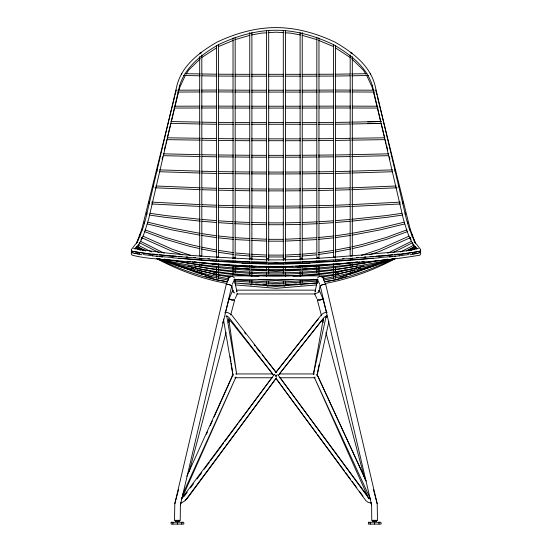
<?xml version="1.0" encoding="UTF-8"?>
<svg xmlns="http://www.w3.org/2000/svg" width="552" height="552" viewBox="0 0 552 552"><rect width="100%" height="100%" fill="white"/><g stroke="black" fill="none" stroke-linecap="round" stroke-linejoin="round"><path stroke-width="0.83" d="M333.408 268.03L333.429 263.918M181.663 74.541L181.787 73.616M174.798 503.734L174.522 520.591L180.235 520.591L180.394 504.873L231.819 285.708L229.087 284.535L226.23 284.535L174.798 503.734L178.544 489.576M175.978 521.502L176.191 520.184M373.221 521.502L373.442 520.184M313.453 374.173L323.299 318.718L323.61 319.884L323.161 319.532M317.172 374.96L319.008 364.865M317.566 279.443L315.04 292.049L315.599 290.704M318.849 292.049L320.195 285.329M230.702 314.978L234.676 299.971L231.819 299.991L229.08 298.832L232.475 290.828L233.406 290.366M313.481 374.18L326.267 315.703M317.02 375.802L328.888 321.499M175.702 520.184L175.398 521.502L179.359 521.502L179.055 520.184M372.945 520.184L372.641 521.502L376.602 521.502L376.298 520.184M162.067 159.204L162.681 156.706M164.317 150.027L165.545 145.024M165.959 143.354L166.773 140.015M167.594 136.675L170.865 123.331L200.348 123.993M171.279 121.661L174.549 108.309M174.956 106.639L178.641 91.618M179.055 89.948L179.662 87.451L179.51 88.003L185.279 75.507M174.66 96.628L143.879 220.952L141.478 230.115L136.572 243.032M175.074 94.958L176.316 89.948M222.684 322.989L223.125 321.319M225.547 312.163L229.08 298.832L231.819 299.991L234.676 299.991M180.394 504.873L181.056 502.375M182.381 497.38L183.264 494.047M189.219 471.56L226.072 332.47M228.714 322.478L229.377 319.981M144.072 223.18L144.638 221.421M172.962 522.268L172.962 524.096M370.206 522.268L370.206 524.096M140.926 239.872L141.912 237.505M138.069 246.544L139.621 243.032M132.245 251.643L131.272 253.823L132.038 255.141C148.895 259.543 166.745 259.081 183.982 261.4C217.453 263.939 250.953 267.237 284.57 266.692C329.71 264.263 375.443 262.78 419.962 255.141L420.727 253.823L419.755 251.643M206.4 434.286L207.448 431.933M210.243 425.647L212.341 420.934M214.093 417.008L232.62 375.381L186.817 476.335M182.146 497.897L235.994 376.94L182.374 495.109M232.295 284.259L234.862 278.76M235.152 298.542L237.401 293.733M181.794 524.096L181.794 522.268M379.038 524.096L379.038 522.268M318.594 290.366L319.525 290.828L318.925 291.932L317.138 293.043M141.76 230.584L142.651 228.963M200.217 272.467L199.686 273.392L199.686 271.674M201.28 274.316L201.818 272.75M233.034 258.55L233.565 257.632L234.635 257.632L235.166 258.55M249.766 258.985L250.297 258.06L251.367 258.06L251.898 258.985L251.367 259.909M251.898 283.963L251.367 284.887L250.297 284.887M266.561 259.392L267.092 258.467L268.162 258.467L268.693 259.392M283.307 259.392L283.838 258.467L284.908 258.467L285.439 259.392M268.693 285.073L268.162 285.998L267.092 285.998L266.561 285.073L266.561 281.541M316.834 258.55L317.365 257.632L318.435 257.632L318.966 258.55M419.962 250.939L420.727 249.621L414.752 242.017L415.518 243.287L413.655 239.72L408.749 227.203L406.348 218.896L374.911 84.953C369.605 64.901 352.017 52.06 335.009 42.111C316.503 33.424 296.576 27.614 276 27.6C255.424 27.614 235.497 33.424 216.991 42.111C199.983 52.06 182.395 64.901 177.088 84.953L145.652 218.896L143.251 227.203L138.345 239.72L136.482 243.287L137.248 242.017L131.272 249.621L132.038 250.939M232.116 375.85L232.903 374.504M201.818 259.054L201.28 259.916L200.217 259.916L199.686 258.108M218.557 260.461L218.026 261.324L216.957 261.324L216.425 260.461L216.425 258.764M251.898 262.642L251.367 263.504L250.297 263.504L249.766 261.317M268.162 264.056L268.693 263.194M186.121 74.147L188.646 70.09L200.369 58.65M187.349 492.094L184.285 496.241L182.229 497.49M190.419 487.94L193.49 483.793M197.071 478.95L201.673 472.726M204.226 469.262L209.346 462.348M210.367 460.961L223.663 442.98M224.685 441.593L237.988 423.612M239.009 422.225L271.743 377.954M274.296 374.497L181.387 498.946M276.531 377.727L185.127 500.685L181.118 503.12M275.565 372.786L321.388 314.826L323.334 313.267L325.404 312.397L327.17 312.397M278.311 375.332L324.127 317.365L326.184 316.123L327.094 316.123M276.097 372.131L318.532 318.635M279.367 374.001L321.271 321.174L323.327 319.932M135.074 249.124C142.782 240.872 145.417 229.363 148.695 218.896L179.662 85.512L179.51 86.064C185.21 66.792 201.984 54.241 218.606 44.588C236.58 36.066 255.969 30.284 276 30.236C296.031 30.284 315.42 36.066 333.394 44.588C350.016 54.241 366.79 66.792 372.49 86.064L372.338 85.512L403.305 218.896C406.582 229.363 409.218 240.872 416.926 249.124M275.448 376.388L277.387 374.594M351.783 53.758L352.314 53.275L350.72 52.785M185.086 500.34L187.031 498.78L276.021 378.424L316.379 433.065M228.838 319.532L228.39 319.884L228.7 318.718L236.67 374.173L226.686 315.703M320.181 285.708L322.913 284.535L325.77 284.535L377.202 503.734L377.478 520.591L371.765 520.591L371.606 504.873L320.181 285.688L322.92 284.549L325.777 284.549L322.382 276.545L321.45 276.083L319.525 276.545L317.738 277.649M201.687 57.587L216.487 47.907M406.603 250.946L415.663 246.275M395.273 258.633C373.359 270.363 349.464 279.022 325.004 283.493M400.497 251.981L414.055 245.04M406.52 250.746L414.807 246.502M387.732 253.223L411.185 241.459M393.031 252.547L412.703 242.68M418.444 248.303C401.877 252.754 384.282 252.23 367.322 254.562C334.077 257.101 300.812 260.399 267.43 259.854C222.808 257.404 177.544 256.004 133.556 248.303M409.039 236.139L379.41 249.373L361.429 255.341M410.598 237.574L379.41 251.505L369.605 254.762M409.253 250.47L416.318 247.344M395.115 258.571C372.434 268.893 348.947 278.132 324.176 281.789L335.823 279.781L346.946 276.338M218.606 46.527L233.392 40.365M369.129 266.775L339.797 277.456M411.199 250.277L416.76 248.131M394.507 258.557C371.551 267.582 347.622 274.413 323.341 278.774M362.802 263.697L364.382 263.097M354.888 268.679L356.475 268.079M224.705 312.805L227.548 312.397L231.564 314.826L276.442 372.772M226.61 316.613L227.686 316.206M377.037 264.567L354.888 272.854L335.823 277.87L323.341 280.085M406.955 229.846L386.214 237.505L361.491 244.667L351.672 246.834M407.838 231.467L386.993 239.175L362.008 246.44L352.1 248.628M393.997 258.626C369.688 266.719 344.779 273.958 319.18 276.297M335.823 273.012L345.359 269.859M335.823 274.993L340.591 273.412M234.945 39.716L249.877 35.307M358.158 268.741L360.615 268.024M394.273 258.543C317.669 281.72 234.331 281.72 157.727 258.543M336.651 264.767L339.97 263.835M363.885 265.829C340.867 272.757 316.917 275.413 292.967 276.262M354.888 269.693L335.823 274.71L321.678 277.221M393.424 258.702C316.682 277.504 235.318 277.504 158.576 258.702M418.975 252.499L420.624 252.098L420.624 250.256M404.098 222.208L378.789 228.286L351.631 233.399M404.644 223.974L379.217 230.08L351.969 235.2M315.213 293.498L316.496 293.195M350.037 247.192L335.188 250.125M350.451 248.993L335.485 251.947M355.709 266.14L357.344 265.788M411.792 252.678L419.258 251.257L419.258 253.106L416.767 253.575M387.718 259.109C359.49 264.235 330.91 267.251 302.296 269.19M413.448 254.21L415.111 253.892M251.505 34.997L261.255 33.161L266.989 32.782M354.888 266.319C303.048 276.78 248.952 276.78 197.112 266.319M322.506 277.456L324.176 277.145M331.662 275.758L333.325 275.455M412.834 253.927L416.974 253.168M376.029 260.868C310.238 274.254 241.762 274.254 175.971 260.868M418.423 251.608L399.275 254.382M317.517 279.809L276 282.362L234.483 279.809M317.517 281.12L276 283.673L234.483 281.12M316.682 284.935L276 288.323L235.318 284.935M349.982 233.662L335.092 235.835M350.278 235.469L335.092 237.677M317.517 265.712L304.842 266.864M319.18 265.457L320.843 265.195M322.506 264.939L324.176 264.677M398.979 254.589L412.586 252.478L412.586 254.327L410.032 254.72M316.682 267.975L315.019 268.231C264.636 271.757 213.948 267.962 164.282 259.109M318.435 252.664L333.512 250.373M318.621 254.5L333.801 252.202M408.659 254.541L399.027 255.838M401.863 213.327L386.759 215.501L351.603 219.316M402.698 215.052L386.759 217.343L351.603 221.166M354.888 262.262L357.427 261.91M353.232 262.469C302.047 269.404 249.952 269.404 198.768 262.469M359.966 261.889L315.019 265.822L295.513 266.278M361.657 261.683L364.196 261.365M378.962 256.321L392.658 254.741M394.369 254.548L399.503 253.954L399.503 255.797L394.369 256.39M389.236 256.984L392.658 256.59M318.414 237.539L333.429 236.001M318.414 239.389L333.429 237.85M373.207 258.184L352.162 259.999M379.086 257.605L395.749 256.149M333.567 220.793L319.146 221.745M335.285 220.655L349.885 219.454M333.567 222.642L319.146 223.588M335.285 222.504L349.885 221.304M398.44 254.451L334.802 259.771M300.875 254.265L285.087 255.079M302.544 254.127L315.916 253.044M300.184 256.176L285.156 256.921M301.854 256.038L316.089 254.879M342.454 258.722L344.11 258.591M297.204 267.437L300.598 267.182M283.631 270.59L276 271.163L268.369 270.59M285.329 270.459L300.598 269.314M350.472 260.13L318.318 262.497M356.585 257.611L358.276 257.487M364.196 257.066L365.886 256.949M370.109 256.645L373.497 256.404M376.029 256.225L379.41 255.983L379.41 257.832L335.823 261.096L319.18 261.717M318.607 260.937L333.946 259.833M280.243 285.108L271.757 285.108M285.329 284.763L288.724 284.528M292.967 284.239L296.355 284.011M268.631 32.672L276 32.175L283.369 32.672M317.455 221.849L302.172 222.477M317.455 223.698L302.172 224.326M301.599 261.958L317.759 260.999M301.378 263.518L317.476 262.559M400.338 202.129L351.645 204.613M400.338 203.978L351.645 206.462M292.967 279.595L276 280.513L259.033 279.595M300.916 238.54L285.122 239.257M302.579 238.45L316.744 237.712M300.916 240.382L285.122 241.107M302.579 240.299L316.744 239.561M396.122 185.996L351.617 187.818M396.978 187.804L351.617 189.667M349.947 204.682L335.637 205.22M349.947 206.531L335.637 207.062M283.466 239.327L268.534 239.327M283.466 241.176L268.534 241.176M317.517 261.779L302.296 262.076M392.5 169.878L351.907 171.175M392.5 171.727L351.907 173.024M349.906 187.873L335.423 188.308M349.906 189.722L335.423 190.157M333.96 205.275L318.815 205.654M333.96 207.117L318.815 207.497M300.474 222.532L285.246 222.863M300.474 224.381L285.246 224.712M300.75 261.986L284.57 262.497L251.25 261.986M285.412 264.028L300.536 263.545M388.546 153.835L351.576 154.684M388.546 155.685L351.576 156.526M335.706 171.589L350.203 171.224M335.706 173.438L350.203 173.066M283.438 255.121L268.562 255.121M283.493 256.963L268.507 256.963M351.652 122.144L381.059 121.53M351.652 123.993L381.059 123.372M292.967 266.34L276 266.733L259.033 266.34M367.825 121.826L381.135 121.53M367.825 123.676L381.135 123.372L384.406 136.675M349.947 138.324L335.478 138.614M351.652 138.29L384.889 137.786M349.947 140.173L335.478 140.456M351.652 140.139L384.992 139.635M349.947 122.178L335.478 122.427M349.947 124.021L335.478 124.269M316.807 188.701L302.379 188.915M318.497 188.667L333.732 188.342M316.807 190.55L302.379 190.764M318.497 190.509L333.732 190.192M349.989 73.975L335.609 74.209M351.645 73.947L366.907 73.671M349.989 75.824L335.609 76.052M351.645 75.79L368.605 75.493M335.499 154.981L349.885 154.712M335.499 156.823L349.885 156.561M300.226 205.993L285.149 206.144M301.916 205.965L317.124 205.682M300.226 207.842L285.149 207.994M301.916 207.814L317.124 207.531M311.625 261.406L313.322 261.379M277.697 262.476L274.303 262.476M285.329 262.352L300.598 262.103M283.631 263.704L268.369 263.704M285.329 263.677L309.927 263.283M316.938 171.844L302.441 172.01M318.649 171.817L334.001 171.624M316.938 173.687L302.441 173.852M318.649 173.666L334.001 173.466M316.738 138.773L302.282 138.862M318.442 138.759L333.774 138.628M316.738 140.622L302.282 140.712M318.442 140.608L333.774 140.477M316.793 155.153L302.344 155.278M318.497 155.14L333.794 154.995M316.793 157.003L302.344 157.127M318.497 156.989L333.794 156.844M283.562 222.877L268.438 222.877M283.562 224.726L268.438 224.726M317.29 90.155L302.041 90.217M318.994 90.142L333.47 90.052M335.167 90.045L350.492 90.1M317.29 92.005L302.041 92.067M318.994 91.991L333.47 91.901M335.167 91.894L350.492 91.942M283.659 189.032L268.341 189.032M285.363 189.025L300.681 188.929M283.659 190.882L268.341 190.882M285.363 190.868L300.681 190.771M177.785 90.211L199.852 90.107M201.508 90.1L216.832 90.045M177.668 92.06L199.852 91.956M201.508 91.942L216.832 91.894M317.055 74.285L302.641 74.327M318.739 74.278L333.919 74.216M317.055 76.135L302.641 76.176M318.739 76.128L333.919 76.059M317.29 106.184L302.041 106.219M318.994 106.177L333.47 106.129M335.167 106.122L350.61 106.15M317.29 108.033L302.041 108.061M318.994 108.026L333.47 107.978M335.167 107.971L350.61 107.999M283.645 155.353L268.355 155.353M285.349 155.347L300.647 155.285M283.645 157.196L268.355 157.196M285.349 157.189L300.647 157.134M283.673 172.086L268.327 172.086M285.384 172.079L300.736 172.017M283.673 173.935L268.327 173.935M285.384 173.928L300.736 173.859M283.486 206.151L268.513 206.151M283.486 208L268.513 208M174.77 106.212L199.72 106.156M201.39 106.15L216.832 106.122M173.908 108.061L199.72 107.999M201.39 107.999L216.832 107.971M201.28 52.785L199.686 53.275L200.217 53.758M370.213 73.616L370.337 74.541M249.359 74.327L234.945 74.285M251.077 74.327L266.547 74.327M268.265 74.327L283.735 74.327M285.453 74.327L300.923 74.327M249.359 76.176L234.945 76.135M251.077 76.176L266.547 76.176M268.265 76.176L283.735 76.176M285.453 76.176L300.923 76.176M249.959 90.217L234.71 90.155M251.643 90.217L266.761 90.217M268.438 90.217L283.562 90.217M285.239 90.217L300.357 90.217M249.959 92.067L234.71 92.005M251.643 92.067L266.761 92.067M268.438 92.067L283.562 92.067M285.239 92.067L300.357 92.067M249.959 106.219L234.71 106.184M251.643 106.219L266.761 106.219M268.438 106.219L283.562 106.219M285.239 106.219L300.357 106.219M249.959 108.061L234.71 108.033M251.643 108.061L266.761 108.061M268.438 108.061L283.562 108.061M285.239 108.061L300.357 108.061M168.463 121.468L168.463 123.317M383.536 121.468L383.536 123.317M216.522 122.427L202.053 122.178M218.226 122.427L233.558 122.427M235.262 122.427L249.718 122.427M251.415 122.427L266.678 122.427M268.369 122.427L283.631 122.427M285.322 122.427L300.585 122.427M302.282 122.427L316.738 122.427M318.442 122.427L333.774 122.427M216.522 124.269L202.053 124.021M218.226 124.269L233.558 124.269M235.262 124.269L249.718 124.269M251.415 124.269L266.678 124.269M268.369 124.269L283.631 124.269M285.322 124.269L300.585 124.269M302.282 124.269L316.738 124.269M318.442 124.269L333.774 124.269M164.551 137.765L164.551 139.615M387.449 137.765L387.449 139.615M249.718 138.862L235.262 138.773M251.415 138.862L266.678 138.862M268.369 138.862L283.631 138.862M285.322 138.862L300.585 138.862M249.718 140.712L235.262 140.622M251.415 140.712L266.678 140.712M268.369 140.712L283.631 140.712M285.322 140.712L300.585 140.712M200.217 256.045L201.28 256.045M350.72 256.045L351.783 256.045M216.957 257.011L218.026 257.011M333.974 257.011L335.043 257.011M232.199 275.862L319.801 275.862M233.917 279.671L318.083 279.671M301.702 284.887L300.633 284.887L300.102 283.963M236.78 290.145L315.22 290.145M236.78 293.954L315.22 293.954M225.858 316.123L227.824 316.572L228.825 317.365L273.695 375.312M235.669 373.945L272.571 373.945M279.415 373.945L314.433 373.945M234.807 377.754L272.571 377.754M279.415 377.754L315.289 377.754M371.11 503.12L367.867 502.244L365.921 500.685L275.979 378.424M352.279 106.156L377.23 106.212M352.279 107.999L378.092 108.061M218.53 106.129L233.006 106.177M218.53 107.978L233.006 108.026M266.851 206.144L251.774 205.993M266.851 207.994L251.774 207.842M216.391 74.209L202.011 73.975M218.081 74.216L233.261 74.278M216.391 76.052L202.011 75.824M218.081 76.059L233.261 76.128M352.148 90.107L374.215 90.211M352.148 91.956L374.332 92.06M249.656 155.278L235.207 155.153M251.353 155.285L266.65 155.347M249.656 157.127L235.207 157.003M251.353 157.134L266.65 157.189M249.559 172.01L235.062 171.844M251.263 172.017L266.616 172.079M249.559 173.852L235.062 173.687M251.263 173.859L266.616 173.928M218.53 90.052L233.006 90.142M218.53 91.901L233.006 91.991M249.621 188.915L235.193 188.701M251.319 188.929L266.637 189.025M249.621 190.764L235.193 190.55M251.319 190.771L266.637 190.868M216.522 138.614L202.053 138.324M218.226 138.628L233.558 138.759M216.522 140.456L202.053 140.173M218.226 140.477L233.558 140.608M266.754 222.863L251.526 222.532M266.754 224.712L251.526 224.381M167.111 137.786L200.348 138.29M167.008 139.635L200.348 140.139M218.206 154.995L233.503 155.14M218.206 156.844L233.503 156.989M217.999 171.624L233.351 171.817M217.999 173.466L233.351 173.666M238.678 261.379L240.375 261.406M249.704 262.076L234.483 261.779M251.401 262.103L266.671 262.352M242.073 263.283L266.671 263.677M185.092 73.671L200.355 73.947M183.395 75.493L200.355 75.79M200.424 154.684L163.454 153.835M202.115 154.712L216.501 154.981M200.424 156.526L163.454 155.685M202.115 156.561L216.501 156.823M233.185 205.654L218.04 205.275M234.876 205.682L250.084 205.965M233.185 207.497L218.04 207.117M234.876 207.531L250.084 207.814M200.348 122.144L170.865 121.53M216.577 188.308L202.094 187.873M218.268 188.342L233.503 188.667M216.577 190.157L202.094 189.722M218.268 190.192L233.503 190.509M256.487 266.278L236.98 265.822L192.034 261.889M200.093 171.175L159.5 169.878M201.797 171.224L216.294 171.589M200.093 173.024L159.5 171.727M201.797 173.066L216.294 173.438M266.913 255.079L251.125 254.265M266.844 256.921L251.815 256.176M251.464 263.545L266.588 264.028M200.383 187.818L155.878 185.996M200.383 189.667L155.022 187.804M216.363 205.22L202.053 204.682M216.363 207.062L202.053 206.531M249.828 222.477L234.545 221.849M249.828 224.326L234.545 223.698M232.82 261.717L216.177 261.096L172.59 257.832L172.59 255.983L175.971 256.225M200.355 204.613L151.662 202.129M200.355 206.462L151.662 203.978M266.878 239.257L251.084 238.54M266.878 241.107L251.084 240.382M235.255 237.712L249.421 238.45M235.255 239.561L249.421 240.299M234.241 260.999L250.401 261.958M234.524 262.559L250.622 263.518M259.033 276.262C235.083 275.413 211.133 272.757 188.115 265.829M232.854 221.745L218.433 220.793M232.854 223.588L218.433 222.642M285.011 32.782L290.745 33.161L300.495 34.997M255.645 284.011L259.033 284.239M263.276 284.528L266.671 284.763M178.503 256.404L181.891 256.645M186.114 256.949L187.804 257.066M193.724 257.487L195.415 257.611M218.054 259.833L233.392 260.937M217.198 259.771L153.559 254.451M233.682 262.497L201.528 260.13M247.158 266.864L234.483 265.712M251.401 267.182L254.796 267.437M249.704 269.19L235.318 267.975M251.401 269.314L266.671 270.459M207.89 258.591L209.546 258.722M200.397 219.316L165.241 215.501L150.137 213.327M202.115 219.454L216.715 220.655M200.397 221.166L165.241 217.343L149.302 215.052M202.115 221.304L216.715 222.504M236.083 253.044L249.456 254.127M235.911 254.879L250.146 256.038M199.838 259.999L178.793 258.184M156.25 256.149L172.914 257.605M216.908 235.835L202.018 233.662M218.571 236.001L233.586 237.539M216.908 237.677L201.721 235.469M218.571 237.85L233.586 239.389M157.63 254.548L152.497 253.954L152.497 255.797L157.63 256.39M159.342 254.741L173.038 256.321M159.342 256.59L162.764 256.984M232.82 276.297C207.221 273.958 182.312 266.719 158.003 258.626M187.804 261.365L190.343 261.683M152.725 254.382L133.577 251.608M152.973 255.838L143.341 254.541M194.573 261.91L197.112 262.262M216.812 250.125L201.963 247.192M218.488 250.373L233.565 252.664M216.515 251.947L201.549 248.993M218.199 252.202L233.379 254.5M153.021 254.589L139.415 252.478L139.415 254.327L141.968 254.72M227.824 264.677L229.494 264.939M231.157 265.195L232.82 265.457M200.369 233.399L173.211 228.286L147.901 222.208M200.031 235.2L172.783 230.08L147.356 223.974M226.996 283.493C202.536 279.022 178.641 270.363 156.727 258.633M230.322 277.221L216.177 274.71L197.112 269.693M228.659 278.774C204.378 274.413 180.449 267.582 157.492 258.557M228.659 280.085L216.177 277.87L197.112 272.854L174.963 264.567M135.026 253.168L139.166 253.927M218.675 275.455L220.338 275.758M227.824 277.145L229.494 277.456M302.123 35.307L317.055 39.716M140.208 252.678L132.742 251.257L132.742 253.106L135.233 253.575M136.889 253.892L138.552 254.21M194.656 265.788L196.291 266.14M200.328 246.834L190.509 244.667L165.786 237.505L145.045 229.846M199.9 248.628L189.992 246.44L165.007 239.175L144.162 231.467M133.025 252.499L131.376 252.098L131.376 250.256M321.519 315.813L317.324 299.971L320.181 299.991L322.92 298.832L319.525 290.828M212.03 263.835L215.349 264.767M317.324 299.991L320.181 299.971L322.913 298.818L326.453 312.163M191.385 268.024L193.842 268.741M205.054 276.338L216.177 279.781L227.824 281.796C203.053 278.125 179.559 268.893 156.885 258.571M206.641 269.859L216.177 273.012M211.409 273.412L216.177 274.993M190.571 255.341L172.59 249.373L142.961 236.139M182.395 254.762L172.59 251.505L141.402 237.574M212.203 277.456L182.871 266.775M187.618 263.097L189.198 263.697M195.525 268.079L197.112 268.679M135.24 248.131L140.801 250.277M318.607 40.365L333.394 46.527M228.673 319.932L230.729 321.174L272.633 374.001M370.723 499.394L368.667 498.145L278.215 375.194M135.682 247.344L142.747 250.47M140.815 241.459L164.268 253.223M139.297 242.68L158.969 252.547M137.945 245.04L151.503 251.981M137.193 246.502L145.48 250.746M136.337 246.275L145.397 250.946M234.262 277.649L232.475 276.545L230.55 276.083L229.618 276.545L226.575 283.245L226.23 284.535L229.08 284.549L231.819 285.708M234.862 293.043L233.075 291.932L232.475 290.828M335.512 47.907L350.313 57.587M325.39 316.613L326.605 317.566M181.946 497.531L182.401 497.89M274.613 374.594L276.552 376.388M351.631 58.65L363.354 70.09L365.879 74.147M316.675 374.594L317.476 375.381L366.217 481.027M244.612 332.677L245.668 334.015M254.155 344.717L255.217 346.049M256.28 347.387L259.992 352.072M262.117 354.743L275.903 372.131M280.257 377.954L367.715 496.241M317.407 434.452L344.51 471.111M345.531 472.498L350.651 479.412M352.183 481.489L356.785 487.713M359.345 491.17L362.926 496.013M366.721 75.507L372.49 88.003L372.338 87.451L372.945 89.948M350.182 259.054L350.72 259.916L351.783 259.916L352.314 258.108M333.442 260.461L333.974 261.324L335.043 261.324L335.575 260.461L335.575 258.764M300.102 262.642L300.633 263.504L301.702 263.504L302.234 261.317M283.307 263.194L283.838 264.056M351.783 272.467L352.314 273.392L352.314 271.674M350.72 274.316L350.182 272.75M302.234 258.985L301.702 258.06L300.633 258.06L300.102 258.985L300.633 259.909M283.307 285.073L283.838 285.998L284.908 285.998L285.439 285.073L285.439 281.541M409.349 228.963L410.239 230.584M317.138 278.76L319.705 284.259M314.599 293.733L316.848 298.542M370.447 499.022L314.116 376.94L368.75 498.684M317.835 376.16L365.3 479.171M412.378 243.032L413.931 246.544M415.428 243.032L410.522 230.115L408.121 220.952L377.34 96.628M410.088 237.505L411.074 239.872M236.401 290.704L236.96 292.049L234.434 279.443M407.362 221.421L407.928 223.18M373.456 489.576L377.202 503.734M322.623 319.981L323.286 322.478M325.928 332.47L364.768 479.053M370.944 502.375L371.606 504.873M375.684 89.948L376.926 94.958M373.359 91.618L377.044 106.639M377.451 108.309L380.721 121.661M385.227 140.015L386.041 143.354M386.455 145.024L387.683 150.027M389.319 156.706L389.933 159.204M231.805 285.329L233.151 292.049M223.401 319.028L233.075 375.802M375.808 520.184L376.022 521.502M178.558 520.184L178.779 521.502M230.218 356.461L230.467 358.138M230.715 359.821L230.964 361.505M231.212 363.188L232.951 374.96M218.571 263.918L218.592 268.03M414.214 239.941L414.214 241.079M412.158 234.745L412.158 236.877M405.216 212.844L405.216 214.687M402.912 201.984L402.912 203.833M398.696 185.879L398.696 186.804M395.025 169.788L395.025 171.637M374.622 520.184L374.622 521.502M374.622 522.268L374.622 524.096M352.314 56.58L352.314 256.018M352.314 263.746L352.314 265.388M350.182 54.924L350.182 256.018M350.182 264.38L350.182 266.064M335.575 45.54L335.575 257.37M335.575 266.188L335.575 278.139M333.442 44.705L333.442 257.37M333.442 264.477L333.408 271.094M333.442 272.177L333.442 278.139M318.966 37.998L318.966 258.391M318.966 260.606L318.435 262.655L317.365 262.655L316.834 260.606M318.966 264.946L318.966 274.917M316.834 37.17L316.834 258.391M316.834 264.946L316.834 266.609M316.834 267.989L316.834 272.647M316.834 279.802L316.834 281.575M302.234 32.513L302.234 259.737M302.234 265.388L302.234 267.285M302.234 271.453L302.234 275.476M302.234 280.616L302.234 282.293M300.102 32.513L300.102 259.737M300.102 265.388L300.102 267.285M300.102 271.453L300.102 276.455M300.102 280.616L300.102 283.128M285.439 30.312L285.439 260.53M285.439 261.814L284.908 264.056L267.092 264.056L266.561 261.814M285.439 266.202L285.439 270.501M285.439 272.074L285.439 276.511M283.307 30.312L283.307 260.53M283.307 266.202L283.307 273.937M283.307 281.541L283.307 283.383M268.693 30.312L268.693 260.53M268.693 266.202L268.693 273.937M268.693 281.541L268.693 283.383M266.561 30.312L266.561 260.53M266.561 266.202L266.561 270.501M266.561 272.074L266.561 276.511M251.898 32.513L251.898 259.737M251.898 265.388L251.898 267.285M251.898 271.453L251.898 276.455M251.898 280.616L251.898 283.128M249.766 32.513L249.766 259.737M249.766 265.388L249.766 267.285M249.766 271.453L249.766 275.476M249.766 280.616L249.766 282.293M235.166 37.17L235.166 258.391M235.166 260.606L234.635 262.655L233.565 262.655L233.034 260.606M235.166 264.946L235.166 266.609M235.166 267.989L235.166 272.647M235.166 279.802L235.166 281.575M233.034 37.998L233.034 258.391M233.034 264.946L233.034 274.917M218.592 268.852L218.592 271.094M218.557 44.705L218.557 257.37M218.557 264.477L218.557 270.466M218.557 272.177L218.557 278.139M216.425 45.54L216.425 257.37M216.425 266.188L216.425 278.139M201.818 54.924L201.818 256.018M201.818 264.38L201.818 266.064M199.686 56.58L199.686 256.018M199.686 263.746L199.686 265.388M177.378 520.184L177.378 521.502M177.378 522.268L177.378 524.096M156.975 169.788L156.975 171.637M153.304 185.879L153.304 186.804M149.088 201.984L149.088 203.833M146.784 212.844L146.784 214.687M139.842 234.745L139.842 236.877M137.786 239.941L137.786 241.079M171.127 522.268L171.127 524.096L183.623 524.096L183.926 523.641L183.623 522.268L171.127 522.268M368.377 522.268L368.377 524.096L380.873 524.096L381.177 523.641L380.873 522.268L368.377 522.268M317.517 282.969L276 286.481L234.483 282.969L276 285.522L317.517 282.941"/></g></svg>
